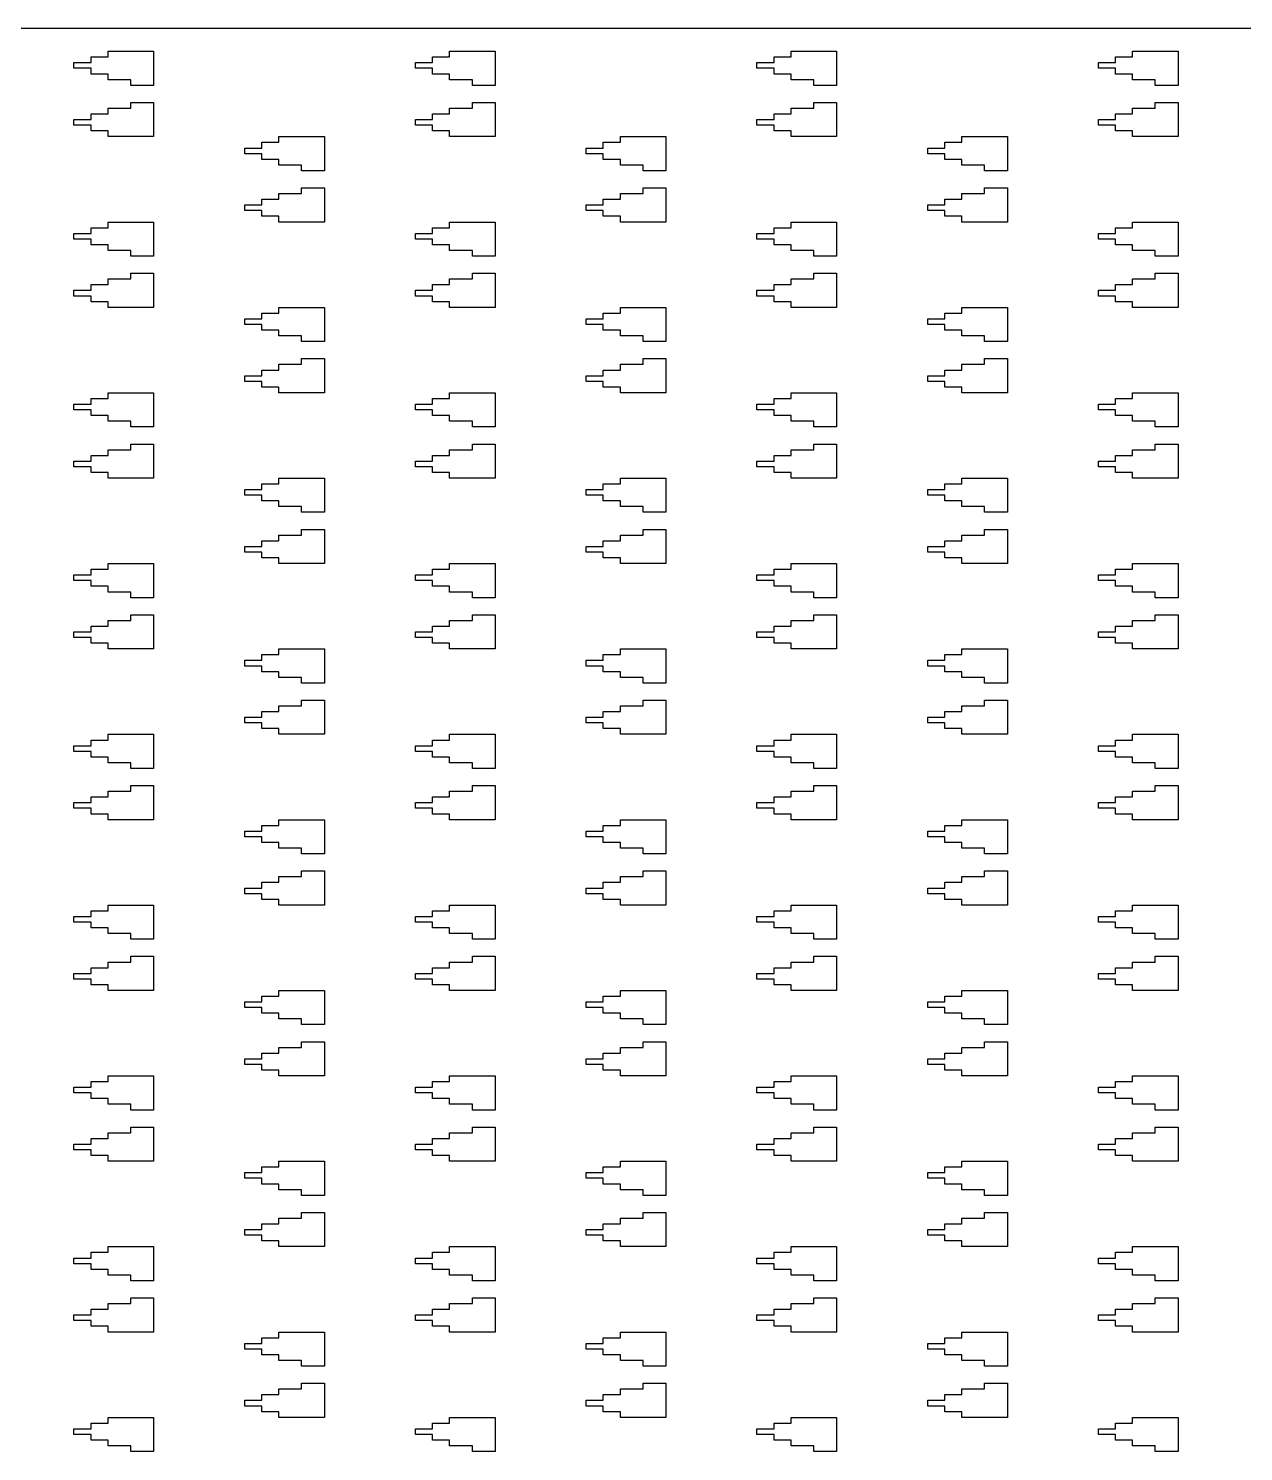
# Model space of a CAD drawing. Extents: x -38350 to 38650, y -35000 to 36000.
# Drawn here: x 542 to 755.5, y -34250 to -34000 of the extents above; entities that cross this region are included whole.
import ezdxf

# ---------------------------------------------------------------- set-up
doc = ezdxf.new("R2010")
doc.units = 0
doc.header["$MEASUREMENT"] = 0

msp = doc.modelspace()

# ---------------------------------------------------------------- linework, layer by layer
for p, q in [((7500, -34000), (-4600, -34000)), ((553, -34006), (553, -34005)), ((553, -34005), (556, -34005)), ((556, -34005), (556, -34004)), ((556, -34004), (564, -34004)), ((564, -34004), (564, -34010)), ((613, -34006), (613, -34005)), ((613, -34005), (616, -34005)), ((616, -34005), (616, -34004)), ((616, -34004), (624, -34004)), ((624, -34004), (624, -34010)), ((673, -34006), (673, -34005)), ((673, -34005), (676, -34005)), ((676, -34005), (676, -34004)), ((676, -34004), (684, -34004)), ((684, -34004), (684, -34010)), ((733, -34006), (733, -34005)), ((733, -34005), (736, -34005)), ((736, -34005), (736, -34004)), ((736, -34004), (744, -34004)), ((744, -34004), (744, -34010)), ((550, -34007), (550, -34006)), ((550, -34006), (553, -34006)), ((553, -34007), (550, -34007)), ((553, -34008), (553, -34007)), ((610, -34007), (610, -34006)), ((610, -34006), (613, -34006)), ((613, -34007), (610, -34007)), ((613, -34008), (613, -34007)), ((670, -34007), (670, -34006)), ((670, -34006), (673, -34006)), ((673, -34007), (670, -34007)), ((673, -34008), (673, -34007)), ((730, -34007), (730, -34006)), ((730, -34006), (733, -34006)), ((733, -34007), (730, -34007)), ((733, -34008), (733, -34007)), ((556, -34008), (553, -34008)), ((556, -34009), (556, -34008)), ((560, -34009), (556, -34009)), ((560, -34010), (560, -34009)), ((564, -34010), (560, -34010)), ((616, -34008), (613, -34008)), ((616, -34009), (616, -34008)), ((620, -34009), (616, -34009)), ((620, -34010), (620, -34009)), ((624, -34010), (620, -34010)), ((676, -34008), (673, -34008)), ((676, -34009), (676, -34008)), ((680, -34009), (676, -34009)), ((680, -34010), (680, -34009)), ((684, -34010), (680, -34010)), ((736, -34008), (733, -34008)), ((736, -34009), (736, -34008)), ((740, -34009), (736, -34009)), ((740, -34010), (740, -34009)), ((744, -34010), (740, -34010)), ((553, -34016), (553, -34015)), ((553, -34015), (556, -34015)), ((556, -34015), (556, -34014)), ((556, -34014), (560, -34014)), ((560, -34014), (560, -34013)), ((560, -34013), (564, -34013)), ((564, -34013), (564, -34019)), ((613, -34016), (613, -34015)), ((613, -34015), (616, -34015)), ((616, -34015), (616, -34014)), ((616, -34014), (620, -34014)), ((620, -34014), (620, -34013)), ((620, -34013), (624, -34013)), ((624, -34013), (624, -34019)), ((673, -34016), (673, -34015)), ((673, -34015), (676, -34015)), ((676, -34015), (676, -34014)), ((676, -34014), (680, -34014)), ((680, -34014), (680, -34013)), ((680, -34013), (684, -34013)), ((684, -34013), (684, -34019)), ((733, -34016), (733, -34015)), ((733, -34015), (736, -34015)), ((736, -34015), (736, -34014)), ((736, -34014), (740, -34014)), ((740, -34014), (740, -34013)), ((740, -34013), (744, -34013)), ((744, -34013), (744, -34019)), ((550, -34017), (550, -34016)), ((550, -34016), (553, -34016)), ((553, -34017), (550, -34017)), ((553, -34018), (553, -34017)), ((610, -34017), (610, -34016)), ((610, -34016), (613, -34016)), ((613, -34017), (610, -34017)), ((613, -34018), (613, -34017)), ((670, -34017), (670, -34016)), ((670, -34016), (673, -34016)), ((673, -34017), (670, -34017)), ((673, -34018), (673, -34017)), ((730, -34017), (730, -34016)), ((730, -34016), (733, -34016)), ((733, -34017), (730, -34017)), ((733, -34018), (733, -34017)), ((556, -34018), (553, -34018)), ((556, -34019), (556, -34018)), ((564, -34019), (556, -34019)), ((583, -34021), (583, -34020)), ((583, -34020), (586, -34020)), ((586, -34020), (586, -34019)), ((586, -34019), (594, -34019)), ((594, -34019), (594, -34025)), ((616, -34018), (613, -34018)), ((616, -34019), (616, -34018)), ((624, -34019), (616, -34019)), ((643, -34021), (643, -34020)), ((643, -34020), (646, -34020)), ((646, -34020), (646, -34019)), ((646, -34019), (654, -34019)), ((654, -34019), (654, -34025)), ((676, -34018), (673, -34018)), ((676, -34019), (676, -34018)), ((684, -34019), (676, -34019)), ((703, -34021), (703, -34020)), ((703, -34020), (706, -34020)), ((706, -34020), (706, -34019)), ((706, -34019), (714, -34019)), ((714, -34019), (714, -34025)), ((736, -34018), (733, -34018)), ((736, -34019), (736, -34018)), ((744, -34019), (736, -34019)), ((580, -34022), (580, -34021)), ((580, -34021), (583, -34021)), ((583, -34022), (580, -34022)), ((583, -34023), (583, -34022)), ((640, -34022), (640, -34021)), ((640, -34021), (643, -34021)), ((643, -34022), (640, -34022)), ((643, -34023), (643, -34022)), ((700, -34022), (700, -34021)), ((700, -34021), (703, -34021)), ((703, -34022), (700, -34022)), ((703, -34023), (703, -34022)), ((586, -34023), (583, -34023)), ((586, -34024), (586, -34023)), ((590, -34024), (586, -34024)), ((590, -34025), (590, -34024)), ((594, -34025), (590, -34025)), ((646, -34023), (643, -34023)), ((646, -34024), (646, -34023)), ((650, -34024), (646, -34024)), ((650, -34025), (650, -34024)), ((654, -34025), (650, -34025)), ((706, -34023), (703, -34023)), ((706, -34024), (706, -34023)), ((710, -34024), (706, -34024)), ((710, -34025), (710, -34024)), ((714, -34025), (710, -34025)), ((583, -34031), (583, -34030)), ((583, -34030), (586, -34030)), ((586, -34030), (586, -34029)), ((586, -34029), (590, -34029)), ((590, -34029), (590, -34028)), ((590, -34028), (594, -34028)), ((594, -34028), (594, -34034)), ((643, -34031), (643, -34030)), ((643, -34030), (646, -34030)), ((646, -34030), (646, -34029)), ((646, -34029), (650, -34029)), ((650, -34029), (650, -34028)), ((650, -34028), (654, -34028)), ((654, -34028), (654, -34034)), ((703, -34031), (703, -34030)), ((703, -34030), (706, -34030)), ((706, -34030), (706, -34029)), ((706, -34029), (710, -34029)), ((710, -34029), (710, -34028)), ((710, -34028), (714, -34028)), ((714, -34028), (714, -34034)), ((580, -34032), (580, -34031)), ((580, -34031), (583, -34031)), ((583, -34032), (580, -34032)), ((583, -34033), (583, -34032)), ((640, -34032), (640, -34031)), ((640, -34031), (643, -34031)), ((643, -34032), (640, -34032)), ((643, -34033), (643, -34032)), ((700, -34032), (700, -34031)), ((700, -34031), (703, -34031)), ((703, -34032), (700, -34032)), ((703, -34033), (703, -34032)), ((553, -34036), (553, -34035)), ((553, -34035), (556, -34035)), ((556, -34035), (556, -34034)), ((556, -34034), (564, -34034)), ((564, -34034), (564, -34040)), ((586, -34033), (583, -34033)), ((586, -34034), (586, -34033)), ((594, -34034), (586, -34034)), ((613, -34036), (613, -34035)), ((613, -34035), (616, -34035)), ((616, -34035), (616, -34034)), ((616, -34034), (624, -34034)), ((624, -34034), (624, -34040)), ((646, -34033), (643, -34033)), ((646, -34034), (646, -34033)), ((654, -34034), (646, -34034)), ((673, -34036), (673, -34035)), ((673, -34035), (676, -34035)), ((676, -34035), (676, -34034)), ((676, -34034), (684, -34034)), ((684, -34034), (684, -34040)), ((706, -34033), (703, -34033)), ((706, -34034), (706, -34033)), ((714, -34034), (706, -34034)), ((733, -34036), (733, -34035)), ((733, -34035), (736, -34035)), ((736, -34035), (736, -34034)), ((736, -34034), (744, -34034)), ((744, -34034), (744, -34040)), ((550, -34037), (550, -34036)), ((550, -34036), (553, -34036)), ((553, -34037), (550, -34037)), ((553, -34038), (553, -34037)), ((610, -34037), (610, -34036)), ((610, -34036), (613, -34036)), ((613, -34037), (610, -34037)), ((613, -34038), (613, -34037)), ((670, -34037), (670, -34036)), ((670, -34036), (673, -34036)), ((673, -34037), (670, -34037)), ((673, -34038), (673, -34037)), ((730, -34037), (730, -34036)), ((730, -34036), (733, -34036)), ((733, -34037), (730, -34037)), ((733, -34038), (733, -34037)), ((556, -34038), (553, -34038)), ((556, -34039), (556, -34038)), ((560, -34039), (556, -34039)), ((560, -34040), (560, -34039)), ((564, -34040), (560, -34040)), ((616, -34038), (613, -34038)), ((616, -34039), (616, -34038)), ((620, -34039), (616, -34039)), ((620, -34040), (620, -34039)), ((624, -34040), (620, -34040)), ((676, -34038), (673, -34038)), ((676, -34039), (676, -34038)), ((680, -34039), (676, -34039)), ((680, -34040), (680, -34039)), ((684, -34040), (680, -34040)), ((736, -34038), (733, -34038)), ((736, -34039), (736, -34038)), ((740, -34039), (736, -34039)), ((740, -34040), (740, -34039)), ((744, -34040), (740, -34040)), ((553, -34046), (553, -34045)), ((553, -34045), (556, -34045)), ((556, -34045), (556, -34044)), ((556, -34044), (560, -34044)), ((560, -34044), (560, -34043)), ((560, -34043), (564, -34043)), ((564, -34043), (564, -34049)), ((613, -34046), (613, -34045)), ((613, -34045), (616, -34045)), ((616, -34045), (616, -34044)), ((616, -34044), (620, -34044)), ((620, -34044), (620, -34043)), ((620, -34043), (624, -34043)), ((624, -34043), (624, -34049)), ((673, -34046), (673, -34045)), ((673, -34045), (676, -34045)), ((676, -34045), (676, -34044)), ((676, -34044), (680, -34044)), ((680, -34044), (680, -34043)), ((680, -34043), (684, -34043)), ((684, -34043), (684, -34049)), ((733, -34046), (733, -34045)), ((733, -34045), (736, -34045)), ((736, -34045), (736, -34044)), ((736, -34044), (740, -34044)), ((740, -34044), (740, -34043)), ((740, -34043), (744, -34043)), ((744, -34043), (744, -34049)), ((550, -34047), (550, -34046)), ((550, -34046), (553, -34046)), ((553, -34047), (550, -34047)), ((553, -34048), (553, -34047)), ((610, -34047), (610, -34046)), ((610, -34046), (613, -34046)), ((613, -34047), (610, -34047)), ((613, -34048), (613, -34047)), ((670, -34047), (670, -34046)), ((670, -34046), (673, -34046)), ((673, -34047), (670, -34047)), ((673, -34048), (673, -34047)), ((730, -34047), (730, -34046)), ((730, -34046), (733, -34046)), ((733, -34047), (730, -34047)), ((733, -34048), (733, -34047)), ((556, -34048), (553, -34048)), ((556, -34049), (556, -34048)), ((564, -34049), (556, -34049)), ((583, -34051), (583, -34050)), ((583, -34050), (586, -34050)), ((586, -34050), (586, -34049)), ((586, -34049), (594, -34049)), ((594, -34049), (594, -34055)), ((616, -34048), (613, -34048)), ((616, -34049), (616, -34048)), ((624, -34049), (616, -34049)), ((643, -34051), (643, -34050)), ((643, -34050), (646, -34050)), ((646, -34050), (646, -34049)), ((646, -34049), (654, -34049)), ((654, -34049), (654, -34055)), ((676, -34048), (673, -34048)), ((676, -34049), (676, -34048)), ((684, -34049), (676, -34049)), ((703, -34051), (703, -34050)), ((703, -34050), (706, -34050)), ((706, -34050), (706, -34049)), ((706, -34049), (714, -34049)), ((714, -34049), (714, -34055)), ((736, -34048), (733, -34048)), ((736, -34049), (736, -34048)), ((744, -34049), (736, -34049)), ((580, -34052), (580, -34051)), ((580, -34051), (583, -34051)), ((583, -34052), (580, -34052)), ((583, -34053), (583, -34052)), ((640, -34052), (640, -34051)), ((640, -34051), (643, -34051)), ((643, -34052), (640, -34052)), ((643, -34053), (643, -34052)), ((700, -34052), (700, -34051)), ((700, -34051), (703, -34051)), ((703, -34052), (700, -34052)), ((703, -34053), (703, -34052)), ((586, -34053), (583, -34053)), ((586, -34054), (586, -34053)), ((590, -34054), (586, -34054)), ((590, -34055), (590, -34054)), ((594, -34055), (590, -34055)), ((646, -34053), (643, -34053)), ((646, -34054), (646, -34053)), ((650, -34054), (646, -34054)), ((650, -34055), (650, -34054)), ((654, -34055), (650, -34055)), ((706, -34053), (703, -34053)), ((706, -34054), (706, -34053)), ((710, -34054), (706, -34054)), ((710, -34055), (710, -34054)), ((714, -34055), (710, -34055)), ((583, -34061), (583, -34060)), ((583, -34060), (586, -34060)), ((586, -34060), (586, -34059)), ((586, -34059), (590, -34059)), ((590, -34059), (590, -34058)), ((590, -34058), (594, -34058)), ((594, -34058), (594, -34064)), ((643, -34061), (643, -34060)), ((643, -34060), (646, -34060)), ((646, -34060), (646, -34059)), ((646, -34059), (650, -34059)), ((650, -34059), (650, -34058)), ((650, -34058), (654, -34058)), ((654, -34058), (654, -34064)), ((703, -34061), (703, -34060)), ((703, -34060), (706, -34060)), ((706, -34060), (706, -34059)), ((706, -34059), (710, -34059)), ((710, -34059), (710, -34058)), ((710, -34058), (714, -34058)), ((714, -34058), (714, -34064)), ((580, -34062), (580, -34061)), ((580, -34061), (583, -34061)), ((583, -34062), (580, -34062)), ((583, -34063), (583, -34062)), ((640, -34062), (640, -34061)), ((640, -34061), (643, -34061)), ((643, -34062), (640, -34062)), ((643, -34063), (643, -34062)), ((700, -34062), (700, -34061)), ((700, -34061), (703, -34061)), ((703, -34062), (700, -34062)), ((703, -34063), (703, -34062)), ((553, -34066), (553, -34065)), ((553, -34065), (556, -34065)), ((556, -34065), (556, -34064)), ((556, -34064), (564, -34064)), ((564, -34064), (564, -34070)), ((586, -34063), (583, -34063)), ((586, -34064), (586, -34063)), ((594, -34064), (586, -34064)), ((613, -34066), (613, -34065)), ((613, -34065), (616, -34065)), ((616, -34065), (616, -34064)), ((616, -34064), (624, -34064)), ((624, -34064), (624, -34070)), ((646, -34063), (643, -34063)), ((646, -34064), (646, -34063)), ((654, -34064), (646, -34064)), ((673, -34066), (673, -34065)), ((673, -34065), (676, -34065)), ((676, -34065), (676, -34064)), ((676, -34064), (684, -34064)), ((684, -34064), (684, -34070)), ((706, -34063), (703, -34063)), ((706, -34064), (706, -34063)), ((714, -34064), (706, -34064)), ((733, -34066), (733, -34065)), ((733, -34065), (736, -34065)), ((736, -34065), (736, -34064)), ((736, -34064), (744, -34064)), ((744, -34064), (744, -34070)), ((550, -34067), (550, -34066)), ((550, -34066), (553, -34066)), ((553, -34067), (550, -34067)), ((553, -34068), (553, -34067)), ((610, -34067), (610, -34066)), ((610, -34066), (613, -34066)), ((613, -34067), (610, -34067)), ((613, -34068), (613, -34067)), ((670, -34067), (670, -34066)), ((670, -34066), (673, -34066)), ((673, -34067), (670, -34067)), ((673, -34068), (673, -34067)), ((730, -34067), (730, -34066)), ((730, -34066), (733, -34066)), ((733, -34067), (730, -34067)), ((733, -34068), (733, -34067)), ((556, -34068), (553, -34068)), ((556, -34069), (556, -34068)), ((560, -34069), (556, -34069)), ((560, -34070), (560, -34069)), ((564, -34070), (560, -34070)), ((616, -34068), (613, -34068)), ((616, -34069), (616, -34068)), ((620, -34069), (616, -34069)), ((620, -34070), (620, -34069)), ((624, -34070), (620, -34070)), ((676, -34068), (673, -34068)), ((676, -34069), (676, -34068)), ((680, -34069), (676, -34069)), ((680, -34070), (680, -34069)), ((684, -34070), (680, -34070)), ((736, -34068), (733, -34068)), ((736, -34069), (736, -34068)), ((740, -34069), (736, -34069)), ((740, -34070), (740, -34069)), ((744, -34070), (740, -34070)), ((553, -34076), (553, -34075)), ((553, -34075), (556, -34075)), ((556, -34075), (556, -34074)), ((556, -34074), (560, -34074)), ((560, -34074), (560, -34073)), ((560, -34073), (564, -34073)), ((564, -34073), (564, -34079)), ((613, -34076), (613, -34075)), ((613, -34075), (616, -34075)), ((616, -34075), (616, -34074)), ((616, -34074), (620, -34074)), ((620, -34074), (620, -34073)), ((620, -34073), (624, -34073)), ((624, -34073), (624, -34079)), ((673, -34076), (673, -34075)), ((673, -34075), (676, -34075)), ((676, -34075), (676, -34074)), ((676, -34074), (680, -34074)), ((680, -34074), (680, -34073)), ((680, -34073), (684, -34073)), ((684, -34073), (684, -34079)), ((733, -34076), (733, -34075)), ((733, -34075), (736, -34075)), ((736, -34075), (736, -34074)), ((736, -34074), (740, -34074)), ((740, -34074), (740, -34073)), ((740, -34073), (744, -34073)), ((744, -34073), (744, -34079)), ((550, -34077), (550, -34076)), ((550, -34076), (553, -34076)), ((553, -34077), (550, -34077)), ((553, -34078), (553, -34077)), ((610, -34077), (610, -34076)), ((610, -34076), (613, -34076)), ((613, -34077), (610, -34077)), ((613, -34078), (613, -34077)), ((670, -34077), (670, -34076)), ((670, -34076), (673, -34076)), ((673, -34077), (670, -34077)), ((673, -34078), (673, -34077)), ((730, -34077), (730, -34076)), ((730, -34076), (733, -34076)), ((733, -34077), (730, -34077)), ((733, -34078), (733, -34077)), ((556, -34078), (553, -34078)), ((556, -34079), (556, -34078)), ((564, -34079), (556, -34079)), ((583, -34081), (583, -34080)), ((583, -34080), (586, -34080)), ((586, -34080), (586, -34079)), ((586, -34079), (594, -34079)), ((594, -34079), (594, -34085)), ((616, -34078), (613, -34078)), ((616, -34079), (616, -34078)), ((624, -34079), (616, -34079)), ((643, -34081), (643, -34080)), ((643, -34080), (646, -34080)), ((646, -34080), (646, -34079)), ((646, -34079), (654, -34079)), ((654, -34079), (654, -34085)), ((676, -34078), (673, -34078)), ((676, -34079), (676, -34078)), ((684, -34079), (676, -34079)), ((703, -34081), (703, -34080)), ((703, -34080), (706, -34080)), ((706, -34080), (706, -34079)), ((706, -34079), (714, -34079)), ((714, -34079), (714, -34085)), ((736, -34078), (733, -34078)), ((736, -34079), (736, -34078)), ((744, -34079), (736, -34079)), ((580, -34082), (580, -34081)), ((580, -34081), (583, -34081)), ((583, -34082), (580, -34082)), ((583, -34083), (583, -34082)), ((640, -34082), (640, -34081)), ((640, -34081), (643, -34081)), ((643, -34082), (640, -34082)), ((643, -34083), (643, -34082)), ((700, -34082), (700, -34081)), ((700, -34081), (703, -34081)), ((703, -34082), (700, -34082)), ((703, -34083), (703, -34082)), ((586, -34083), (583, -34083)), ((586, -34084), (586, -34083)), ((590, -34084), (586, -34084)), ((590, -34085), (590, -34084)), ((594, -34085), (590, -34085)), ((646, -34083), (643, -34083)), ((646, -34084), (646, -34083)), ((650, -34084), (646, -34084)), ((650, -34085), (650, -34084)), ((654, -34085), (650, -34085)), ((706, -34083), (703, -34083)), ((706, -34084), (706, -34083)), ((710, -34084), (706, -34084)), ((710, -34085), (710, -34084)), ((714, -34085), (710, -34085)), ((583, -34091), (583, -34090)), ((583, -34090), (586, -34090)), ((586, -34090), (586, -34089)), ((586, -34089), (590, -34089)), ((590, -34089), (590, -34088)), ((590, -34088), (594, -34088)), ((594, -34088), (594, -34094)), ((643, -34091), (643, -34090)), ((643, -34090), (646, -34090)), ((646, -34090), (646, -34089)), ((646, -34089), (650, -34089)), ((650, -34089), (650, -34088)), ((650, -34088), (654, -34088)), ((654, -34088), (654, -34094)), ((703, -34091), (703, -34090)), ((703, -34090), (706, -34090)), ((706, -34090), (706, -34089)), ((706, -34089), (710, -34089)), ((710, -34089), (710, -34088)), ((710, -34088), (714, -34088)), ((714, -34088), (714, -34094)), ((580, -34092), (580, -34091)), ((580, -34091), (583, -34091)), ((583, -34092), (580, -34092)), ((583, -34093), (583, -34092)), ((640, -34092), (640, -34091)), ((640, -34091), (643, -34091)), ((643, -34092), (640, -34092)), ((643, -34093), (643, -34092)), ((700, -34092), (700, -34091)), ((700, -34091), (703, -34091)), ((703, -34092), (700, -34092)), ((703, -34093), (703, -34092)), ((553, -34096), (553, -34095)), ((553, -34095), (556, -34095)), ((556, -34095), (556, -34094)), ((556, -34094), (564, -34094)), ((564, -34094), (564, -34100)), ((586, -34093), (583, -34093)), ((586, -34094), (586, -34093)), ((594, -34094), (586, -34094)), ((613, -34096), (613, -34095)), ((613, -34095), (616, -34095)), ((616, -34095), (616, -34094)), ((616, -34094), (624, -34094)), ((624, -34094), (624, -34100)), ((646, -34093), (643, -34093)), ((646, -34094), (646, -34093)), ((654, -34094), (646, -34094)), ((673, -34096), (673, -34095)), ((673, -34095), (676, -34095)), ((676, -34095), (676, -34094)), ((676, -34094), (684, -34094)), ((684, -34094), (684, -34100)), ((706, -34093), (703, -34093)), ((706, -34094), (706, -34093)), ((714, -34094), (706, -34094)), ((733, -34096), (733, -34095)), ((733, -34095), (736, -34095)), ((736, -34095), (736, -34094)), ((736, -34094), (744, -34094)), ((744, -34094), (744, -34100)), ((550, -34097), (550, -34096)), ((550, -34096), (553, -34096)), ((553, -34097), (550, -34097)), ((553, -34098), (553, -34097)), ((610, -34097), (610, -34096)), ((610, -34096), (613, -34096)), ((613, -34097), (610, -34097)), ((613, -34098), (613, -34097)), ((670, -34097), (670, -34096)), ((670, -34096), (673, -34096)), ((673, -34097), (670, -34097)), ((673, -34098), (673, -34097)), ((730, -34097), (730, -34096)), ((730, -34096), (733, -34096)), ((733, -34097), (730, -34097)), ((733, -34098), (733, -34097)), ((556, -34098), (553, -34098)), ((556, -34099), (556, -34098)), ((560, -34099), (556, -34099)), ((560, -34100), (560, -34099)), ((564, -34100), (560, -34100)), ((616, -34098), (613, -34098)), ((616, -34099), (616, -34098)), ((620, -34099), (616, -34099)), ((620, -34100), (620, -34099)), ((624, -34100), (620, -34100)), ((676, -34098), (673, -34098)), ((676, -34099), (676, -34098)), ((680, -34099), (676, -34099)), ((680, -34100), (680, -34099)), ((684, -34100), (680, -34100)), ((736, -34098), (733, -34098)), ((736, -34099), (736, -34098)), ((740, -34099), (736, -34099)), ((740, -34100), (740, -34099)), ((744, -34100), (740, -34100)), ((553, -34106), (553, -34105)), ((553, -34105), (556, -34105)), ((556, -34105), (556, -34104)), ((556, -34104), (560, -34104)), ((560, -34104), (560, -34103)), ((560, -34103), (564, -34103)), ((564, -34103), (564, -34109)), ((613, -34106), (613, -34105)), ((613, -34105), (616, -34105)), ((616, -34105), (616, -34104)), ((616, -34104), (620, -34104)), ((620, -34104), (620, -34103)), ((620, -34103), (624, -34103)), ((624, -34103), (624, -34109)), ((673, -34106), (673, -34105)), ((673, -34105), (676, -34105)), ((676, -34105), (676, -34104)), ((676, -34104), (680, -34104)), ((680, -34104), (680, -34103)), ((680, -34103), (684, -34103)), ((684, -34103), (684, -34109)), ((733, -34106), (733, -34105)), ((733, -34105), (736, -34105)), ((736, -34105), (736, -34104)), ((736, -34104), (740, -34104)), ((740, -34104), (740, -34103)), ((740, -34103), (744, -34103)), ((744, -34103), (744, -34109)), ((550, -34107), (550, -34106)), ((550, -34106), (553, -34106)), ((553, -34107), (550, -34107)), ((553, -34108), (553, -34107)), ((610, -34107), (610, -34106)), ((610, -34106), (613, -34106)), ((613, -34107), (610, -34107)), ((613, -34108), (613, -34107)), ((670, -34107), (670, -34106)), ((670, -34106), (673, -34106)), ((673, -34107), (670, -34107)), ((673, -34108), (673, -34107)), ((730, -34107), (730, -34106)), ((730, -34106), (733, -34106)), ((733, -34107), (730, -34107)), ((733, -34108), (733, -34107)), ((556, -34108), (553, -34108)), ((556, -34109), (556, -34108)), ((564, -34109), (556, -34109)), ((583, -34111), (583, -34110)), ((583, -34110), (586, -34110)), ((586, -34110), (586, -34109)), ((586, -34109), (594, -34109)), ((594, -34109), (594, -34115)), ((616, -34108), (613, -34108)), ((616, -34109), (616, -34108)), ((624, -34109), (616, -34109)), ((643, -34111), (643, -34110)), ((643, -34110), (646, -34110)), ((646, -34110), (646, -34109)), ((646, -34109), (654, -34109)), ((654, -34109), (654, -34115)), ((676, -34108), (673, -34108)), ((676, -34109), (676, -34108)), ((684, -34109), (676, -34109)), ((703, -34111), (703, -34110)), ((703, -34110), (706, -34110)), ((706, -34110), (706, -34109)), ((706, -34109), (714, -34109)), ((714, -34109), (714, -34115)), ((736, -34108), (733, -34108)), ((736, -34109), (736, -34108)), ((744, -34109), (736, -34109)), ((580, -34112), (580, -34111)), ((580, -34111), (583, -34111)), ((583, -34112), (580, -34112)), ((583, -34113), (583, -34112)), ((640, -34112), (640, -34111)), ((640, -34111), (643, -34111)), ((643, -34112), (640, -34112)), ((643, -34113), (643, -34112)), ((700, -34112), (700, -34111)), ((700, -34111), (703, -34111)), ((703, -34112), (700, -34112)), ((703, -34113), (703, -34112)), ((586, -34113), (583, -34113)), ((586, -34114), (586, -34113)), ((590, -34114), (586, -34114)), ((590, -34115), (590, -34114)), ((594, -34115), (590, -34115)), ((646, -34113), (643, -34113)), ((646, -34114), (646, -34113)), ((650, -34114), (646, -34114)), ((650, -34115), (650, -34114)), ((654, -34115), (650, -34115)), ((706, -34113), (703, -34113)), ((706, -34114), (706, -34113)), ((710, -34114), (706, -34114)), ((710, -34115), (710, -34114)), ((714, -34115), (710, -34115)), ((583, -34121), (583, -34120)), ((583, -34120), (586, -34120)), ((586, -34120), (586, -34119)), ((586, -34119), (590, -34119)), ((590, -34119), (590, -34118)), ((590, -34118), (594, -34118)), ((594, -34118), (594, -34124)), ((643, -34121), (643, -34120)), ((643, -34120), (646, -34120)), ((646, -34120), (646, -34119)), ((646, -34119), (650, -34119)), ((650, -34119), (650, -34118)), ((650, -34118), (654, -34118)), ((654, -34118), (654, -34124)), ((703, -34121), (703, -34120)), ((703, -34120), (706, -34120)), ((706, -34120), (706, -34119)), ((706, -34119), (710, -34119)), ((710, -34119), (710, -34118)), ((710, -34118), (714, -34118)), ((714, -34118), (714, -34124)), ((580, -34122), (580, -34121)), ((580, -34121), (583, -34121)), ((583, -34122), (580, -34122)), ((583, -34123), (583, -34122)), ((640, -34122), (640, -34121)), ((640, -34121), (643, -34121)), ((643, -34122), (640, -34122)), ((643, -34123), (643, -34122)), ((700, -34122), (700, -34121)), ((700, -34121), (703, -34121)), ((703, -34122), (700, -34122)), ((703, -34123), (703, -34122)), ((553, -34126), (553, -34125)), ((553, -34125), (556, -34125)), ((556, -34125), (556, -34124)), ((556, -34124), (564, -34124)), ((564, -34124), (564, -34130)), ((586, -34123), (583, -34123)), ((586, -34124), (586, -34123)), ((594, -34124), (586, -34124)), ((613, -34126), (613, -34125)), ((613, -34125), (616, -34125)), ((616, -34125), (616, -34124)), ((616, -34124), (624, -34124)), ((624, -34124), (624, -34130)), ((646, -34123), (643, -34123)), ((646, -34124), (646, -34123)), ((654, -34124), (646, -34124)), ((673, -34126), (673, -34125)), ((673, -34125), (676, -34125)), ((676, -34125), (676, -34124)), ((676, -34124), (684, -34124)), ((684, -34124), (684, -34130)), ((706, -34123), (703, -34123)), ((706, -34124), (706, -34123)), ((714, -34124), (706, -34124)), ((733, -34126), (733, -34125)), ((733, -34125), (736, -34125)), ((736, -34125), (736, -34124)), ((736, -34124), (744, -34124)), ((744, -34124), (744, -34130)), ((550, -34127), (550, -34126)), ((550, -34126), (553, -34126)), ((553, -34127), (550, -34127)), ((553, -34128), (553, -34127)), ((610, -34127), (610, -34126)), ((610, -34126), (613, -34126)), ((613, -34127), (610, -34127)), ((613, -34128), (613, -34127)), ((670, -34127), (670, -34126)), ((670, -34126), (673, -34126)), ((673, -34127), (670, -34127)), ((673, -34128), (673, -34127)), ((730, -34127), (730, -34126)), ((730, -34126), (733, -34126)), ((733, -34127), (730, -34127)), ((733, -34128), (733, -34127)), ((556, -34128), (553, -34128)), ((556, -34129), (556, -34128)), ((560, -34129), (556, -34129)), ((560, -34130), (560, -34129)), ((564, -34130), (560, -34130)), ((616, -34128), (613, -34128)), ((616, -34129), (616, -34128)), ((620, -34129), (616, -34129)), ((620, -34130), (620, -34129)), ((624, -34130), (620, -34130)), ((676, -34128), (673, -34128)), ((676, -34129), (676, -34128)), ((680, -34129), (676, -34129)), ((680, -34130), (680, -34129)), ((684, -34130), (680, -34130)), ((736, -34128), (733, -34128)), ((736, -34129), (736, -34128)), ((740, -34129), (736, -34129)), ((740, -34130), (740, -34129)), ((744, -34130), (740, -34130)), ((553, -34136), (553, -34135)), ((553, -34135), (556, -34135)), ((556, -34135), (556, -34134)), ((556, -34134), (560, -34134)), ((560, -34134), (560, -34133)), ((560, -34133), (564, -34133)), ((564, -34133), (564, -34139)), ((613, -34136), (613, -34135)), ((613, -34135), (616, -34135)), ((616, -34135), (616, -34134)), ((616, -34134), (620, -34134)), ((620, -34134), (620, -34133)), ((620, -34133), (624, -34133)), ((624, -34133), (624, -34139)), ((673, -34136), (673, -34135)), ((673, -34135), (676, -34135)), ((676, -34135), (676, -34134)), ((676, -34134), (680, -34134)), ((680, -34134), (680, -34133)), ((680, -34133), (684, -34133)), ((684, -34133), (684, -34139)), ((733, -34136), (733, -34135)), ((733, -34135), (736, -34135)), ((736, -34135), (736, -34134)), ((736, -34134), (740, -34134)), ((740, -34134), (740, -34133)), ((740, -34133), (744, -34133)), ((744, -34133), (744, -34139)), ((550, -34137), (550, -34136)), ((550, -34136), (553, -34136)), ((553, -34137), (550, -34137)), ((553, -34138), (553, -34137)), ((610, -34137), (610, -34136)), ((610, -34136), (613, -34136)), ((613, -34137), (610, -34137)), ((613, -34138), (613, -34137)), ((670, -34137), (670, -34136)), ((670, -34136), (673, -34136)), ((673, -34137), (670, -34137)), ((673, -34138), (673, -34137)), ((730, -34137), (730, -34136)), ((730, -34136), (733, -34136)), ((733, -34137), (730, -34137)), ((733, -34138), (733, -34137)), ((556, -34138), (553, -34138)), ((556, -34139), (556, -34138)), ((564, -34139), (556, -34139)), ((583, -34141), (583, -34140)), ((583, -34140), (586, -34140)), ((586, -34140), (586, -34139)), ((586, -34139), (594, -34139)), ((594, -34139), (594, -34145)), ((616, -34138), (613, -34138)), ((616, -34139), (616, -34138)), ((624, -34139), (616, -34139)), ((643, -34141), (643, -34140)), ((643, -34140), (646, -34140)), ((646, -34140), (646, -34139)), ((646, -34139), (654, -34139)), ((654, -34139), (654, -34145)), ((676, -34138), (673, -34138)), ((676, -34139), (676, -34138)), ((684, -34139), (676, -34139)), ((703, -34141), (703, -34140)), ((703, -34140), (706, -34140)), ((706, -34140), (706, -34139)), ((706, -34139), (714, -34139)), ((714, -34139), (714, -34145)), ((736, -34138), (733, -34138)), ((736, -34139), (736, -34138)), ((744, -34139), (736, -34139)), ((580, -34142), (580, -34141)), ((580, -34141), (583, -34141)), ((583, -34142), (580, -34142)), ((583, -34143), (583, -34142)), ((640, -34142), (640, -34141)), ((640, -34141), (643, -34141)), ((643, -34142), (640, -34142)), ((643, -34143), (643, -34142)), ((700, -34142), (700, -34141)), ((700, -34141), (703, -34141)), ((703, -34142), (700, -34142)), ((703, -34143), (703, -34142)), ((586, -34143), (583, -34143)), ((586, -34144), (586, -34143)), ((590, -34144), (586, -34144)), ((590, -34145), (590, -34144)), ((594, -34145), (590, -34145)), ((646, -34143), (643, -34143)), ((646, -34144), (646, -34143)), ((650, -34144), (646, -34144)), ((650, -34145), (650, -34144)), ((654, -34145), (650, -34145)), ((706, -34143), (703, -34143)), ((706, -34144), (706, -34143)), ((710, -34144), (706, -34144)), ((710, -34145), (710, -34144)), ((714, -34145), (710, -34145)), ((583, -34151), (583, -34150)), ((583, -34150), (586, -34150)), ((586, -34150), (586, -34149)), ((586, -34149), (590, -34149)), ((590, -34149), (590, -34148)), ((590, -34148), (594, -34148)), ((594, -34148), (594, -34154)), ((643, -34151), (643, -34150)), ((643, -34150), (646, -34150)), ((646, -34150), (646, -34149)), ((646, -34149), (650, -34149)), ((650, -34149), (650, -34148)), ((650, -34148), (654, -34148)), ((654, -34148), (654, -34154)), ((703, -34151), (703, -34150)), ((703, -34150), (706, -34150)), ((706, -34150), (706, -34149)), ((706, -34149), (710, -34149)), ((710, -34149), (710, -34148)), ((710, -34148), (714, -34148)), ((714, -34148), (714, -34154)), ((580, -34152), (580, -34151)), ((580, -34151), (583, -34151)), ((583, -34152), (580, -34152)), ((583, -34153), (583, -34152)), ((640, -34152), (640, -34151)), ((640, -34151), (643, -34151)), ((643, -34152), (640, -34152)), ((643, -34153), (643, -34152)), ((700, -34152), (700, -34151)), ((700, -34151), (703, -34151)), ((703, -34152), (700, -34152)), ((703, -34153), (703, -34152)), ((553, -34156), (553, -34155)), ((553, -34155), (556, -34155)), ((556, -34155), (556, -34154)), ((556, -34154), (564, -34154)), ((564, -34154), (564, -34160)), ((586, -34153), (583, -34153)), ((586, -34154), (586, -34153)), ((594, -34154), (586, -34154)), ((613, -34156), (613, -34155)), ((613, -34155), (616, -34155)), ((616, -34155), (616, -34154)), ((616, -34154), (624, -34154)), ((624, -34154), (624, -34160)), ((646, -34153), (643, -34153)), ((646, -34154), (646, -34153)), ((654, -34154), (646, -34154)), ((673, -34156), (673, -34155)), ((673, -34155), (676, -34155)), ((676, -34155), (676, -34154)), ((676, -34154), (684, -34154)), ((684, -34154), (684, -34160)), ((706, -34153), (703, -34153)), ((706, -34154), (706, -34153)), ((714, -34154), (706, -34154)), ((733, -34156), (733, -34155)), ((733, -34155), (736, -34155)), ((736, -34155), (736, -34154)), ((736, -34154), (744, -34154)), ((744, -34154), (744, -34160)), ((550, -34157), (550, -34156)), ((550, -34156), (553, -34156)), ((553, -34157), (550, -34157)), ((553, -34158), (553, -34157)), ((610, -34157), (610, -34156)), ((610, -34156), (613, -34156)), ((613, -34157), (610, -34157)), ((613, -34158), (613, -34157)), ((670, -34157), (670, -34156)), ((670, -34156), (673, -34156)), ((673, -34157), (670, -34157)), ((673, -34158), (673, -34157)), ((730, -34157), (730, -34156)), ((730, -34156), (733, -34156)), ((733, -34157), (730, -34157)), ((733, -34158), (733, -34157)), ((556, -34158), (553, -34158)), ((556, -34159), (556, -34158)), ((560, -34159), (556, -34159)), ((560, -34160), (560, -34159)), ((564, -34160), (560, -34160)), ((616, -34158), (613, -34158)), ((616, -34159), (616, -34158)), ((620, -34159), (616, -34159)), ((620, -34160), (620, -34159)), ((624, -34160), (620, -34160)), ((676, -34158), (673, -34158)), ((676, -34159), (676, -34158)), ((680, -34159), (676, -34159)), ((680, -34160), (680, -34159)), ((684, -34160), (680, -34160)), ((736, -34158), (733, -34158)), ((736, -34159), (736, -34158)), ((740, -34159), (736, -34159)), ((740, -34160), (740, -34159)), ((744, -34160), (740, -34160)), ((553, -34166), (553, -34165)), ((553, -34165), (556, -34165)), ((556, -34165), (556, -34164)), ((556, -34164), (560, -34164)), ((560, -34164), (560, -34163)), ((560, -34163), (564, -34163)), ((564, -34163), (564, -34169)), ((613, -34166), (613, -34165)), ((613, -34165), (616, -34165)), ((616, -34165), (616, -34164)), ((616, -34164), (620, -34164)), ((620, -34164), (620, -34163)), ((620, -34163), (624, -34163)), ((624, -34163), (624, -34169)), ((673, -34166), (673, -34165)), ((673, -34165), (676, -34165)), ((676, -34165), (676, -34164)), ((676, -34164), (680, -34164)), ((680, -34164), (680, -34163)), ((680, -34163), (684, -34163)), ((684, -34163), (684, -34169)), ((733, -34166), (733, -34165)), ((733, -34165), (736, -34165)), ((736, -34165), (736, -34164)), ((736, -34164), (740, -34164)), ((740, -34164), (740, -34163)), ((740, -34163), (744, -34163)), ((744, -34163), (744, -34169)), ((550, -34167), (550, -34166)), ((550, -34166), (553, -34166)), ((553, -34167), (550, -34167)), ((553, -34168), (553, -34167)), ((610, -34167), (610, -34166)), ((610, -34166), (613, -34166)), ((613, -34167), (610, -34167)), ((613, -34168), (613, -34167)), ((670, -34167), (670, -34166)), ((670, -34166), (673, -34166)), ((673, -34167), (670, -34167)), ((673, -34168), (673, -34167)), ((730, -34167), (730, -34166)), ((730, -34166), (733, -34166)), ((733, -34167), (730, -34167)), ((733, -34168), (733, -34167)), ((556, -34168), (553, -34168)), ((556, -34169), (556, -34168)), ((564, -34169), (556, -34169)), ((583, -34171), (583, -34170)), ((583, -34170), (586, -34170)), ((586, -34170), (586, -34169)), ((586, -34169), (594, -34169)), ((594, -34169), (594, -34175)), ((616, -34168), (613, -34168)), ((616, -34169), (616, -34168)), ((624, -34169), (616, -34169)), ((643, -34171), (643, -34170)), ((643, -34170), (646, -34170)), ((646, -34170), (646, -34169)), ((646, -34169), (654, -34169)), ((654, -34169), (654, -34175)), ((676, -34168), (673, -34168)), ((676, -34169), (676, -34168)), ((684, -34169), (676, -34169)), ((703, -34171), (703, -34170)), ((703, -34170), (706, -34170)), ((706, -34170), (706, -34169)), ((706, -34169), (714, -34169)), ((714, -34169), (714, -34175)), ((736, -34168), (733, -34168)), ((736, -34169), (736, -34168)), ((744, -34169), (736, -34169)), ((580, -34172), (580, -34171)), ((580, -34171), (583, -34171)), ((583, -34172), (580, -34172)), ((583, -34173), (583, -34172)), ((640, -34172), (640, -34171)), ((640, -34171), (643, -34171)), ((643, -34172), (640, -34172)), ((643, -34173), (643, -34172)), ((700, -34172), (700, -34171)), ((700, -34171), (703, -34171)), ((703, -34172), (700, -34172)), ((703, -34173), (703, -34172)), ((586, -34173), (583, -34173)), ((586, -34174), (586, -34173)), ((590, -34174), (586, -34174)), ((590, -34175), (590, -34174)), ((594, -34175), (590, -34175)), ((646, -34173), (643, -34173)), ((646, -34174), (646, -34173)), ((650, -34174), (646, -34174)), ((650, -34175), (650, -34174)), ((654, -34175), (650, -34175)), ((706, -34173), (703, -34173)), ((706, -34174), (706, -34173)), ((710, -34174), (706, -34174)), ((710, -34175), (710, -34174)), ((714, -34175), (710, -34175)), ((583, -34181), (583, -34180)), ((583, -34180), (586, -34180)), ((586, -34180), (586, -34179)), ((586, -34179), (590, -34179)), ((590, -34179), (590, -34178)), ((590, -34178), (594, -34178)), ((594, -34178), (594, -34184)), ((643, -34181), (643, -34180)), ((643, -34180), (646, -34180)), ((646, -34180), (646, -34179)), ((646, -34179), (650, -34179)), ((650, -34179), (650, -34178)), ((650, -34178), (654, -34178)), ((654, -34178), (654, -34184)), ((703, -34181), (703, -34180)), ((703, -34180), (706, -34180)), ((706, -34180), (706, -34179)), ((706, -34179), (710, -34179)), ((710, -34179), (710, -34178)), ((710, -34178), (714, -34178)), ((714, -34178), (714, -34184)), ((580, -34182), (580, -34181)), ((580, -34181), (583, -34181)), ((583, -34182), (580, -34182)), ((583, -34183), (583, -34182)), ((640, -34182), (640, -34181)), ((640, -34181), (643, -34181)), ((643, -34182), (640, -34182)), ((643, -34183), (643, -34182)), ((700, -34182), (700, -34181)), ((700, -34181), (703, -34181)), ((703, -34182), (700, -34182)), ((703, -34183), (703, -34182)), ((553, -34186), (553, -34185)), ((553, -34185), (556, -34185)), ((556, -34185), (556, -34184)), ((556, -34184), (564, -34184)), ((564, -34184), (564, -34190)), ((586, -34183), (583, -34183)), ((586, -34184), (586, -34183)), ((594, -34184), (586, -34184)), ((613, -34186), (613, -34185)), ((613, -34185), (616, -34185)), ((616, -34185), (616, -34184)), ((616, -34184), (624, -34184)), ((624, -34184), (624, -34190)), ((646, -34183), (643, -34183)), ((646, -34184), (646, -34183)), ((654, -34184), (646, -34184)), ((673, -34186), (673, -34185)), ((673, -34185), (676, -34185)), ((676, -34185), (676, -34184)), ((676, -34184), (684, -34184)), ((684, -34184), (684, -34190)), ((706, -34183), (703, -34183)), ((706, -34184), (706, -34183)), ((714, -34184), (706, -34184)), ((733, -34186), (733, -34185)), ((733, -34185), (736, -34185)), ((736, -34185), (736, -34184)), ((736, -34184), (744, -34184)), ((744, -34184), (744, -34190)), ((550, -34187), (550, -34186)), ((550, -34186), (553, -34186)), ((553, -34187), (550, -34187)), ((553, -34188), (553, -34187)), ((610, -34187), (610, -34186)), ((610, -34186), (613, -34186)), ((613, -34187), (610, -34187)), ((613, -34188), (613, -34187)), ((670, -34187), (670, -34186)), ((670, -34186), (673, -34186)), ((673, -34187), (670, -34187)), ((673, -34188), (673, -34187)), ((730, -34187), (730, -34186)), ((730, -34186), (733, -34186)), ((733, -34187), (730, -34187)), ((733, -34188), (733, -34187)), ((556, -34188), (553, -34188)), ((556, -34189), (556, -34188)), ((560, -34189), (556, -34189)), ((560, -34190), (560, -34189)), ((564, -34190), (560, -34190)), ((616, -34188), (613, -34188)), ((616, -34189), (616, -34188)), ((620, -34189), (616, -34189)), ((620, -34190), (620, -34189)), ((624, -34190), (620, -34190)), ((676, -34188), (673, -34188)), ((676, -34189), (676, -34188)), ((680, -34189), (676, -34189)), ((680, -34190), (680, -34189)), ((684, -34190), (680, -34190)), ((736, -34188), (733, -34188)), ((736, -34189), (736, -34188)), ((740, -34189), (736, -34189)), ((740, -34190), (740, -34189)), ((744, -34190), (740, -34190)), ((553, -34196), (553, -34195)), ((553, -34195), (556, -34195)), ((556, -34195), (556, -34194)), ((556, -34194), (560, -34194)), ((560, -34194), (560, -34193)), ((560, -34193), (564, -34193)), ((564, -34193), (564, -34199)), ((613, -34196), (613, -34195)), ((613, -34195), (616, -34195)), ((616, -34195), (616, -34194)), ((616, -34194), (620, -34194)), ((620, -34194), (620, -34193)), ((620, -34193), (624, -34193)), ((624, -34193), (624, -34199)), ((673, -34196), (673, -34195)), ((673, -34195), (676, -34195)), ((676, -34195), (676, -34194)), ((676, -34194), (680, -34194)), ((680, -34194), (680, -34193)), ((680, -34193), (684, -34193)), ((684, -34193), (684, -34199)), ((733, -34196), (733, -34195)), ((733, -34195), (736, -34195)), ((736, -34195), (736, -34194)), ((736, -34194), (740, -34194)), ((740, -34194), (740, -34193)), ((740, -34193), (744, -34193)), ((744, -34193), (744, -34199)), ((550, -34197), (550, -34196)), ((550, -34196), (553, -34196)), ((553, -34197), (550, -34197)), ((553, -34198), (553, -34197)), ((610, -34197), (610, -34196)), ((610, -34196), (613, -34196)), ((613, -34197), (610, -34197)), ((613, -34198), (613, -34197)), ((670, -34197), (670, -34196)), ((670, -34196), (673, -34196)), ((673, -34197), (670, -34197)), ((673, -34198), (673, -34197)), ((730, -34197), (730, -34196)), ((730, -34196), (733, -34196)), ((733, -34197), (730, -34197)), ((733, -34198), (733, -34197)), ((556, -34198), (553, -34198)), ((556, -34199), (556, -34198)), ((564, -34199), (556, -34199)), ((583, -34201), (583, -34200)), ((583, -34200), (586, -34200)), ((586, -34200), (586, -34199)), ((586, -34199), (594, -34199)), ((594, -34199), (594, -34205)), ((616, -34198), (613, -34198)), ((616, -34199), (616, -34198)), ((624, -34199), (616, -34199)), ((643, -34201), (643, -34200)), ((643, -34200), (646, -34200)), ((646, -34200), (646, -34199)), ((646, -34199), (654, -34199)), ((654, -34199), (654, -34205)), ((676, -34198), (673, -34198)), ((676, -34199), (676, -34198)), ((684, -34199), (676, -34199)), ((703, -34201), (703, -34200)), ((703, -34200), (706, -34200)), ((706, -34200), (706, -34199)), ((706, -34199), (714, -34199)), ((714, -34199), (714, -34205)), ((736, -34198), (733, -34198)), ((736, -34199), (736, -34198)), ((744, -34199), (736, -34199)), ((580, -34202), (580, -34201)), ((580, -34201), (583, -34201)), ((583, -34202), (580, -34202)), ((583, -34203), (583, -34202)), ((640, -34202), (640, -34201)), ((640, -34201), (643, -34201)), ((643, -34202), (640, -34202)), ((643, -34203), (643, -34202)), ((700, -34202), (700, -34201)), ((700, -34201), (703, -34201)), ((703, -34202), (700, -34202)), ((703, -34203), (703, -34202)), ((586, -34203), (583, -34203)), ((586, -34204), (586, -34203)), ((590, -34204), (586, -34204)), ((590, -34205), (590, -34204)), ((594, -34205), (590, -34205)), ((646, -34203), (643, -34203)), ((646, -34204), (646, -34203)), ((650, -34204), (646, -34204)), ((650, -34205), (650, -34204)), ((654, -34205), (650, -34205)), ((706, -34203), (703, -34203)), ((706, -34204), (706, -34203)), ((710, -34204), (706, -34204)), ((710, -34205), (710, -34204)), ((714, -34205), (710, -34205)), ((583, -34211), (583, -34210)), ((583, -34210), (586, -34210)), ((586, -34210), (586, -34209)), ((586, -34209), (590, -34209)), ((590, -34209), (590, -34208)), ((590, -34208), (594, -34208)), ((594, -34208), (594, -34214)), ((643, -34211), (643, -34210)), ((643, -34210), (646, -34210)), ((646, -34210), (646, -34209)), ((646, -34209), (650, -34209)), ((650, -34209), (650, -34208)), ((650, -34208), (654, -34208)), ((654, -34208), (654, -34214)), ((703, -34211), (703, -34210)), ((703, -34210), (706, -34210)), ((706, -34210), (706, -34209)), ((706, -34209), (710, -34209)), ((710, -34209), (710, -34208)), ((710, -34208), (714, -34208)), ((714, -34208), (714, -34214)), ((580, -34212), (580, -34211)), ((580, -34211), (583, -34211)), ((583, -34212), (580, -34212)), ((583, -34213), (583, -34212)), ((640, -34212), (640, -34211)), ((640, -34211), (643, -34211)), ((643, -34212), (640, -34212)), ((643, -34213), (643, -34212)), ((700, -34212), (700, -34211)), ((700, -34211), (703, -34211)), ((703, -34212), (700, -34212)), ((703, -34213), (703, -34212)), ((553, -34216), (553, -34215)), ((553, -34215), (556, -34215)), ((556, -34215), (556, -34214)), ((556, -34214), (564, -34214)), ((564, -34214), (564, -34220)), ((586, -34213), (583, -34213)), ((586, -34214), (586, -34213)), ((594, -34214), (586, -34214)), ((613, -34216), (613, -34215)), ((613, -34215), (616, -34215)), ((616, -34215), (616, -34214)), ((616, -34214), (624, -34214)), ((624, -34214), (624, -34220)), ((646, -34213), (643, -34213)), ((646, -34214), (646, -34213)), ((654, -34214), (646, -34214)), ((673, -34216), (673, -34215)), ((673, -34215), (676, -34215)), ((676, -34215), (676, -34214)), ((676, -34214), (684, -34214)), ((684, -34214), (684, -34220)), ((706, -34213), (703, -34213)), ((706, -34214), (706, -34213)), ((714, -34214), (706, -34214)), ((733, -34216), (733, -34215)), ((733, -34215), (736, -34215)), ((736, -34215), (736, -34214)), ((736, -34214), (744, -34214)), ((744, -34214), (744, -34220)), ((550, -34217), (550, -34216)), ((550, -34216), (553, -34216)), ((553, -34217), (550, -34217)), ((553, -34218), (553, -34217)), ((610, -34217), (610, -34216)), ((610, -34216), (613, -34216)), ((613, -34217), (610, -34217)), ((613, -34218), (613, -34217)), ((670, -34217), (670, -34216)), ((670, -34216), (673, -34216)), ((673, -34217), (670, -34217)), ((673, -34218), (673, -34217)), ((730, -34217), (730, -34216)), ((730, -34216), (733, -34216)), ((733, -34217), (730, -34217)), ((733, -34218), (733, -34217)), ((556, -34218), (553, -34218)), ((556, -34219), (556, -34218)), ((560, -34219), (556, -34219)), ((560, -34220), (560, -34219)), ((564, -34220), (560, -34220)), ((616, -34218), (613, -34218)), ((616, -34219), (616, -34218)), ((620, -34219), (616, -34219)), ((620, -34220), (620, -34219)), ((624, -34220), (620, -34220)), ((676, -34218), (673, -34218)), ((676, -34219), (676, -34218)), ((680, -34219), (676, -34219)), ((680, -34220), (680, -34219)), ((684, -34220), (680, -34220)), ((736, -34218), (733, -34218)), ((736, -34219), (736, -34218)), ((740, -34219), (736, -34219)), ((740, -34220), (740, -34219)), ((744, -34220), (740, -34220)), ((553, -34226), (553, -34225)), ((553, -34225), (556, -34225)), ((556, -34225), (556, -34224)), ((556, -34224), (560, -34224)), ((560, -34224), (560, -34223)), ((560, -34223), (564, -34223)), ((564, -34223), (564, -34229)), ((613, -34226), (613, -34225)), ((613, -34225), (616, -34225)), ((616, -34225), (616, -34224)), ((616, -34224), (620, -34224)), ((620, -34224), (620, -34223)), ((620, -34223), (624, -34223)), ((624, -34223), (624, -34229)), ((673, -34226), (673, -34225)), ((673, -34225), (676, -34225)), ((676, -34225), (676, -34224)), ((676, -34224), (680, -34224)), ((680, -34224), (680, -34223)), ((680, -34223), (684, -34223)), ((684, -34223), (684, -34229)), ((733, -34226), (733, -34225)), ((733, -34225), (736, -34225)), ((736, -34225), (736, -34224)), ((736, -34224), (740, -34224)), ((740, -34224), (740, -34223)), ((740, -34223), (744, -34223)), ((744, -34223), (744, -34229)), ((550, -34227), (550, -34226)), ((550, -34226), (553, -34226)), ((553, -34227), (550, -34227)), ((553, -34228), (553, -34227)), ((610, -34227), (610, -34226)), ((610, -34226), (613, -34226)), ((613, -34227), (610, -34227)), ((613, -34228), (613, -34227)), ((670, -34227), (670, -34226)), ((670, -34226), (673, -34226)), ((673, -34227), (670, -34227)), ((673, -34228), (673, -34227)), ((730, -34227), (730, -34226)), ((730, -34226), (733, -34226)), ((733, -34227), (730, -34227)), ((733, -34228), (733, -34227)), ((556, -34228), (553, -34228)), ((556, -34229), (556, -34228)), ((564, -34229), (556, -34229)), ((583, -34231), (583, -34230)), ((583, -34230), (586, -34230)), ((586, -34230), (586, -34229)), ((586, -34229), (594, -34229)), ((594, -34229), (594, -34235)), ((616, -34228), (613, -34228)), ((616, -34229), (616, -34228)), ((624, -34229), (616, -34229)), ((643, -34231), (643, -34230)), ((643, -34230), (646, -34230)), ((646, -34230), (646, -34229)), ((646, -34229), (654, -34229)), ((654, -34229), (654, -34235)), ((676, -34228), (673, -34228)), ((676, -34229), (676, -34228)), ((684, -34229), (676, -34229)), ((703, -34231), (703, -34230)), ((703, -34230), (706, -34230)), ((706, -34230), (706, -34229)), ((706, -34229), (714, -34229)), ((714, -34229), (714, -34235)), ((736, -34228), (733, -34228)), ((736, -34229), (736, -34228)), ((744, -34229), (736, -34229)), ((580, -34232), (580, -34231)), ((580, -34231), (583, -34231)), ((583, -34232), (580, -34232)), ((583, -34233), (583, -34232)), ((640, -34232), (640, -34231)), ((640, -34231), (643, -34231)), ((643, -34232), (640, -34232)), ((643, -34233), (643, -34232)), ((700, -34232), (700, -34231)), ((700, -34231), (703, -34231)), ((703, -34232), (700, -34232)), ((703, -34233), (703, -34232)), ((586, -34233), (583, -34233)), ((586, -34234), (586, -34233)), ((590, -34234), (586, -34234)), ((590, -34235), (590, -34234)), ((594, -34235), (590, -34235)), ((646, -34233), (643, -34233)), ((646, -34234), (646, -34233)), ((650, -34234), (646, -34234)), ((650, -34235), (650, -34234)), ((654, -34235), (650, -34235)), ((706, -34233), (703, -34233)), ((706, -34234), (706, -34233)), ((710, -34234), (706, -34234)), ((710, -34235), (710, -34234)), ((714, -34235), (710, -34235)), ((583, -34241), (583, -34240)), ((583, -34240), (586, -34240)), ((586, -34240), (586, -34239)), ((586, -34239), (590, -34239)), ((590, -34239), (590, -34238)), ((590, -34238), (594, -34238)), ((594, -34238), (594, -34244)), ((643, -34241), (643, -34240)), ((643, -34240), (646, -34240)), ((646, -34240), (646, -34239)), ((646, -34239), (650, -34239)), ((650, -34239), (650, -34238)), ((650, -34238), (654, -34238)), ((654, -34238), (654, -34244)), ((703, -34241), (703, -34240)), ((703, -34240), (706, -34240)), ((706, -34240), (706, -34239)), ((706, -34239), (710, -34239)), ((710, -34239), (710, -34238)), ((710, -34238), (714, -34238)), ((714, -34238), (714, -34244)), ((580, -34242), (580, -34241)), ((580, -34241), (583, -34241)), ((583, -34242), (580, -34242)), ((583, -34243), (583, -34242)), ((640, -34242), (640, -34241)), ((640, -34241), (643, -34241)), ((643, -34242), (640, -34242)), ((643, -34243), (643, -34242)), ((700, -34242), (700, -34241)), ((700, -34241), (703, -34241)), ((703, -34242), (700, -34242)), ((703, -34243), (703, -34242)), ((553, -34246), (553, -34245)), ((553, -34245), (556, -34245)), ((556, -34245), (556, -34244)), ((556, -34244), (564, -34244)), ((564, -34244), (564, -34250)), ((586, -34243), (583, -34243)), ((586, -34244), (586, -34243)), ((594, -34244), (586, -34244)), ((613, -34246), (613, -34245)), ((613, -34245), (616, -34245)), ((616, -34245), (616, -34244)), ((616, -34244), (624, -34244)), ((624, -34244), (624, -34250)), ((646, -34243), (643, -34243)), ((646, -34244), (646, -34243)), ((654, -34244), (646, -34244)), ((673, -34246), (673, -34245)), ((673, -34245), (676, -34245)), ((676, -34245), (676, -34244)), ((676, -34244), (684, -34244)), ((684, -34244), (684, -34250)), ((706, -34243), (703, -34243)), ((706, -34244), (706, -34243)), ((714, -34244), (706, -34244)), ((733, -34246), (733, -34245)), ((733, -34245), (736, -34245)), ((736, -34245), (736, -34244)), ((736, -34244), (744, -34244)), ((744, -34244), (744, -34250)), ((550, -34247), (550, -34246)), ((550, -34246), (553, -34246)), ((553, -34247), (550, -34247)), ((553, -34248), (553, -34247)), ((610, -34247), (610, -34246)), ((610, -34246), (613, -34246)), ((613, -34247), (610, -34247)), ((613, -34248), (613, -34247)), ((670, -34247), (670, -34246)), ((670, -34246), (673, -34246)), ((673, -34247), (670, -34247)), ((673, -34248), (673, -34247)), ((730, -34247), (730, -34246)), ((730, -34246), (733, -34246)), ((733, -34247), (730, -34247)), ((733, -34248), (733, -34247)), ((556, -34248), (553, -34248)), ((556, -34249), (556, -34248)), ((560, -34249), (556, -34249)), ((560, -34250), (560, -34249)), ((564, -34250), (560, -34250)), ((616, -34248), (613, -34248)), ((616, -34249), (616, -34248)), ((620, -34249), (616, -34249)), ((620, -34250), (620, -34249)), ((624, -34250), (620, -34250)), ((676, -34248), (673, -34248)), ((676, -34249), (676, -34248)), ((680, -34249), (676, -34249)), ((680, -34250), (680, -34249)), ((684, -34250), (680, -34250)), ((736, -34248), (733, -34248)), ((736, -34249), (736, -34248)), ((740, -34249), (736, -34249)), ((740, -34250), (740, -34249)), ((744, -34250), (740, -34250))]:
    msp.add_line(p, q)

doc.saveas('drawing.dxf')
